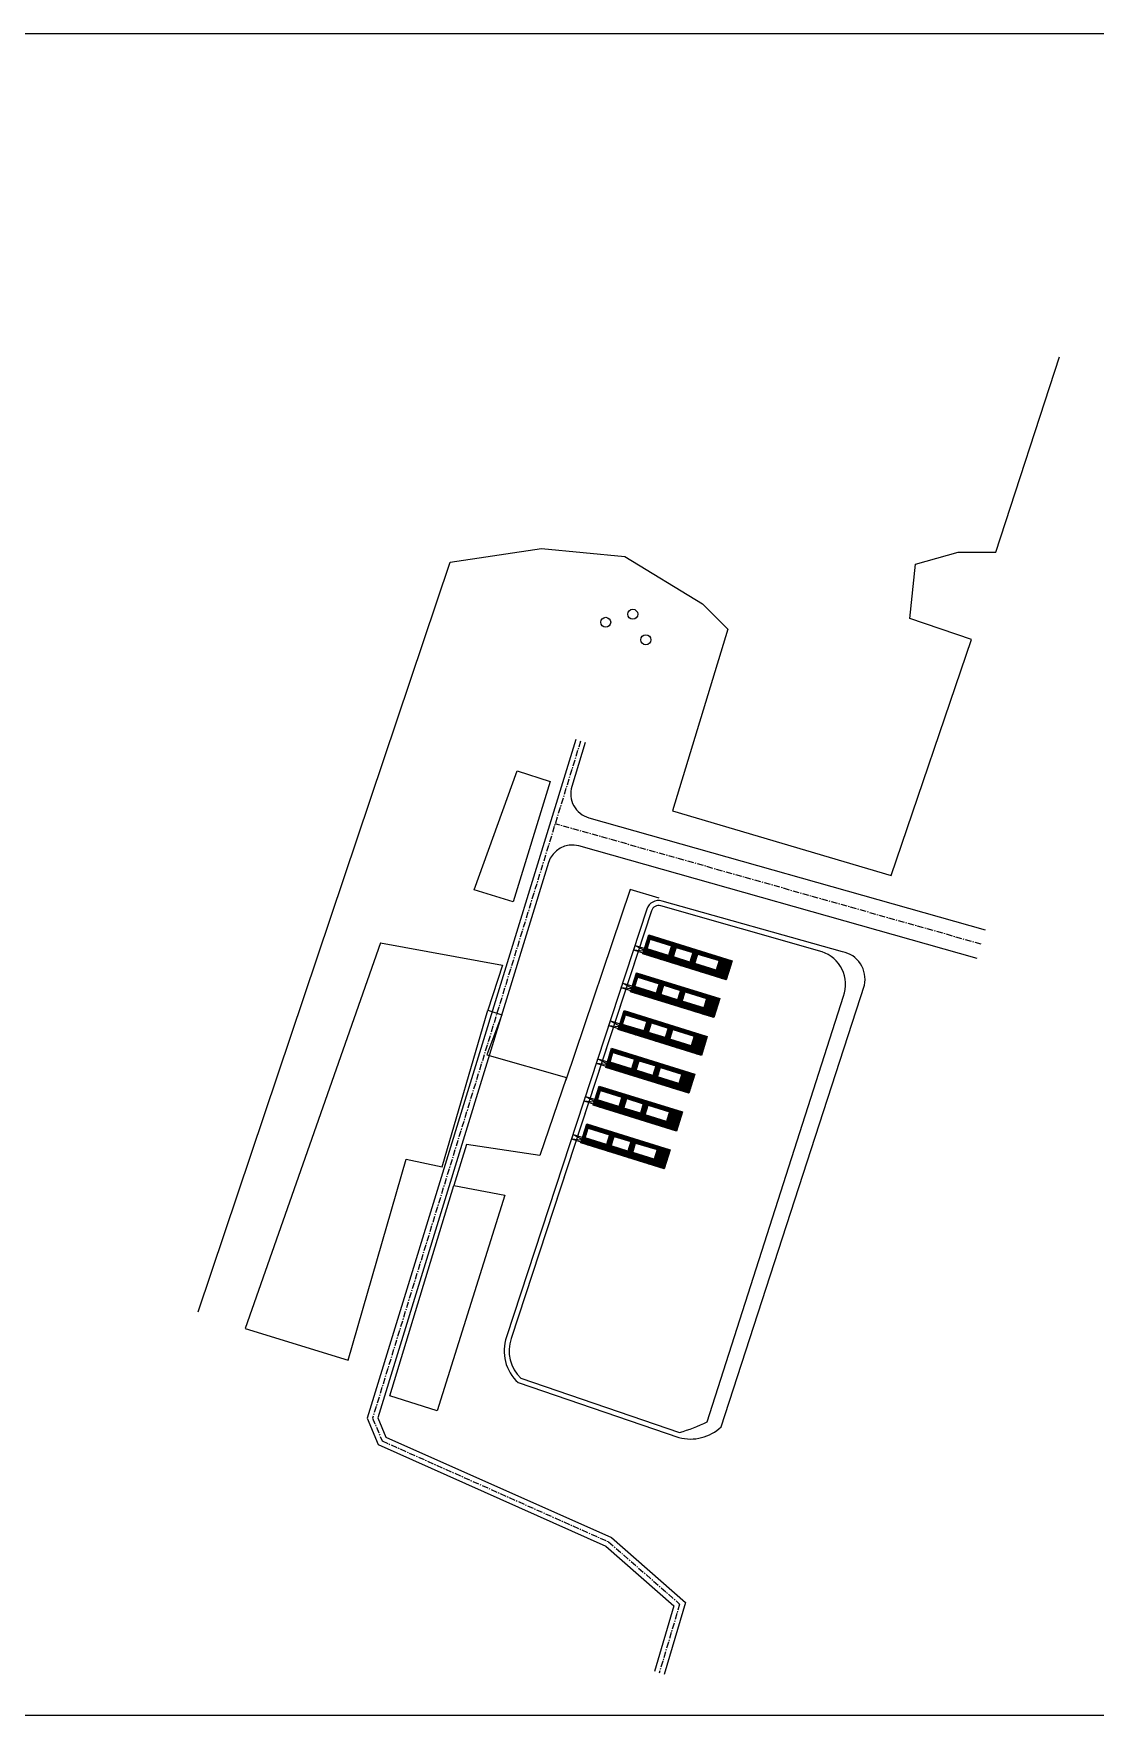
# Model space of a CAD drawing. Header units: millimetres. Extents: x 20612 to 1457097, y -24895 to 651491.
# Drawn here: x 447363 to 874114, y -24895 to 651491 of the extents above; entities that cross this region are included whole.
import ezdxf

# ---------------------------------------------------------------- set-up
doc = ezdxf.new("R2010")
doc.units = ezdxf.units.MM
doc.header["$LTSCALE"] = 1000
doc.linetypes.add('CENTERX2', pattern=[4, 2.5, -0.5, 0.5, -0.5])
for name, color, linetype in [('L-WATER水景', 5, 'Continuous'), ('ROAD', 2, 'Continuous'), ('ROAD_DOTE', 1, 'CENTERX2'), ('W-bridge approach引桥', 4, 'Continuous'), ('W-PLASTIC_RAILINGS塑木栏杆', 6, 'Continuous'), ('W-REVETMENT驳岸', 251, 'Continuous'), ('W-WOOD_FLOOR木地板', 30, 'Continuous')]:
    doc.layers.add(name, color=color, linetype=linetype)
picture_1 = doc.add_image_def('image1.png', size_in_pixel=(1660, 848))

# ---------------------------------------------------------------- blocks, each defined once
blk = doc.blocks.new('MS')
at = {"layer": 'W-PLASTIC_RAILINGS塑木栏杆'}
h = blk.add_hatch(color=256, dxfattribs=at)
h.dxf.hatch_style = 1
h.paths.add_polyline_path([(-1586, 6756), (-1086, 7006), (-1086, 6506)])
at = {"layer": 'W-WOOD_FLOOR木地板'}
h = blk.add_hatch(dxfattribs=at)
h.set_pattern_fill('DOLMIT', color=256, scale=300, angle=90, style=0)
h.set_pattern_definition([(90, (-86114.86, -21416.7), (-238.1226, 1e-14), []), (135, (-86114.86, -21416.7), (-476.245, -476.245), [336.7564, -673.512])])
h.paths.add_polyline_path([(-35050, 8050), (0, 8050), (0, 0), (-35050, 0)])
h.paths.add_polyline_path([(-10025, 5525), (-1025, 5525), (-1025, 1525), (-10025, 1525)], flags=16)
h.paths.add_polyline_path([(-19025, 5525), (-12025, 5525), (-12025, 1525), (-19025, 1525)], flags=16)
h.paths.add_polyline_path([(-30025, 5525), (-21025, 5525), (-21025, 1525), (-30025, 1525)], flags=16)
for points in [[(-35050, 8050), (0, 8050), (0, 0), (-35050, 0)], [(-35025, 8025), (-25, 8025), (-25, 25), (-35025, 25)]]:
    blk.add_lwpolyline(points, close=True)
at = {"layer": 'W-PLASTIC_RAILINGS塑木栏杆', "const_width": 50}
blk.add_lwpolyline([(-25, 7925), (-34925, 7925), (-34925, 125), (-125, 125), (-125, 5525)], dxfattribs=at)
at = {"layer": 'W-PLASTIC_RAILINGS塑木栏杆'}
blk.add_lwpolyline([(-1586, 6756), (-1086, 7006), (-1086, 6506), (-1586, 6756)], close=True, dxfattribs=at)
at = {"layer": 'W-WOOD_FLOOR木地板'}
for points in [[(-30025, 5525), (-21025, 5525), (-21025, 1525), (-30025, 1525)], [(-19025, 5525), (-12025, 5525), (-12025, 1525), (-19025, 1525)], [(-10025, 5525), (-1025, 5525), (-1025, 1525), (-10025, 1525)]]:
    blk.add_lwpolyline(points, close=True, dxfattribs=at)
blk = doc.blocks.new('yqp')
at = {"layer": 'W-bridge approach引桥'}
for p, q in [((0, 1000), (5000, 0)), ((5000, 0), (0, -1000))]:
    blk.add_line(p, q, dxfattribs=at)
blk.add_lwpolyline([(0, 1000), (5000, 1000), (5000, -1000), (0, -1000)], close=True, dxfattribs=at)
blk = doc.blocks.new('*U62')
at = {"layer": 'ROAD', "rotation": 270.8896145214141}
blk.add_blockref('MS', (-7691, 2000), dxfattribs=at)
at = {"layer": 'W-bridge approach引桥', "rotation": 90.88961452141379}
blk.add_blockref('yqp', (-971, -1888), dxfattribs=at)
blk = doc.blocks.new('*U63')
at = {"layer": 'W-bridge approach引桥', "color": 0, "linetype": 'ByBlock', "lineweight": -2, "transparency": 16777216, "rotation": 251.8387471725672}
for p in [(690354, 282331), (685367, 267129), (680380, 251926), (675393, 236723), (670406, 221520), (665419, 206317)]:
    blk.add_blockref('*U62', p, dxfattribs=at)

msp = doc.modelspace()

# ---------------------------------------------------------------- linework, layer by layer
at = {"layer": 'L-WATER水景'}
msp.add_lwpolyline([(764271.2, 282231.1), (699401.1, 300697.6, 0.40174137), (695738.2, 298744.7), (639293.2, 126674.1, 0.29142613), (643152.4, 110688.8), (707001.1, 88857.2, 0.0384995), (718063.1, 93159.6), (772872.7, 264428, 0.41682285)], format="xyb", close=True, dxfattribs=at)
at = {"layer": 'ROAD'}
for points in [[(665274.8, 367548.9), (581476.7, 94583.5), (585849.7, 83995.9), (677384.5, 43180.4), (704748.8, 19215.5), (696899.2, -7294.2)], [(698815, 303829.4), (687085.7, 307311.1), (661215.3, 230538.6)]]:
    msp.add_lwpolyline(points, dxfattribs=at)
for points in [[(669098.6, 366375), (663666.2, 348679.3, 0.42074349), (670504.4, 336121.9), (829821.4, 291065)], [(826555.7, 279517.9), (666553.8, 324768.6, 0.40771365), (654272.7, 318080.7), (585722.1, 94782.9), (588937.2, 86998.8), (679565.3, 46587.6), (709311.7, 20536.6), (700734.6, -8429.9)]]:
    msp.add_lwpolyline(points, format="xyb", dxfattribs=at)
at = {"layer": 'ROAD_DOTE'}
for points in [[(667186.7, 366962), (583599.4, 94683.2), (587393.5, 85497.3), (678474.9, 44884), (707030.2, 19876), (698816.9, -7862.1)], [(828188.5, 285291.4), (657042.6, 333693.8)]]:
    msp.add_lwpolyline(points, dxfattribs=at)
at = {"layer": 'W-bridge approach引桥'}
msp.add_line((690354.1, 282331.4), (639293.2, 126674.1), dxfattribs=at)
at = {"layer": 'W-REVETMENT驳岸'}
for p, q in [((586727.6, 285866.8), (532394, 130737.6)), ((611524.7, 195686.4), (629883, 258691.1)), ((573716.2, 117946.4), (597130.3, 198802.8)), ((597130.3, 198802.8), (611524.7, 195686.4)), ((532394, 130737.6), (573716.2, 117946.4))]:
    msp.add_line(p, q, dxfattribs=at)
for points in [[(513449.5, 137432.3), (614823.8, 438907.5), (651468.2, 444359.7), (684989.7, 441138.4), (716254.9, 422132.4), (726405.3, 411982), (704104.9, 338871.7), (792000.4, 312928.9), (824387.6, 407834.6), (799582.4, 416299.5), (801823.5, 438117.4), (818907.8, 442949.7), (834058, 442949.7), (859749.3, 521458.2)], [(641655.1, 354963.1), (654964.4, 350730.8), (640041.9, 302361.6), (624430.7, 307177.8), (641655.1, 354963.1)], [(586727.6, 285866.8), (635771.7, 276837.6), (629883, 258691.1), (635561.8, 256799.3), (629521.5, 240752.1), (661607.8, 231676.4), (650758.5, 200227.6), (621390.2, 204743.1), (616227.1, 188161.9), (636725.4, 184337.4), (609608.9, 97618.4), (590498.5, 103594.1), (616227.1, 188161.9)]]:
    msp.add_lwpolyline(points, dxfattribs=at)
msp.add_lwpolyline([(772452.5, 282226.6), (699942.7, 302622.8, 0.40174137), (693837.9, 299368.1), (637396.9, 127309.7, 0.29839353), (642098.3, 108935.5), (706734.9, 86834.5, 0.25585687), (723711.8, 91126.7), (781261.8, 268785.2, 0.4238216)], format="xyb", close=True, dxfattribs=at)
for centre in [(688193.4, 417973.8), (677300.4, 414748.1), (693438.2, 407692)]:
    msp.add_circle(centre, 2000, dxfattribs=at)

# ---------------------------------------------------------------- block references
at = {"layer": 'W-bridge approach引桥'}
msp.add_blockref('*U63', (0, 0), dxfattribs=at)

# ---------------------------------------------------------------- pictures from other files: only their frames are drawn
at = {"layer": 'W-WOOD_FLOOR木地板'}
image = msp.add_image(picture_1, insert=(133040.1, -24895), size_in_units=(1324056.9, 676385.7), dxfattribs=at)
image.dxf.flags = 7

doc.saveas('drawing.dxf')
